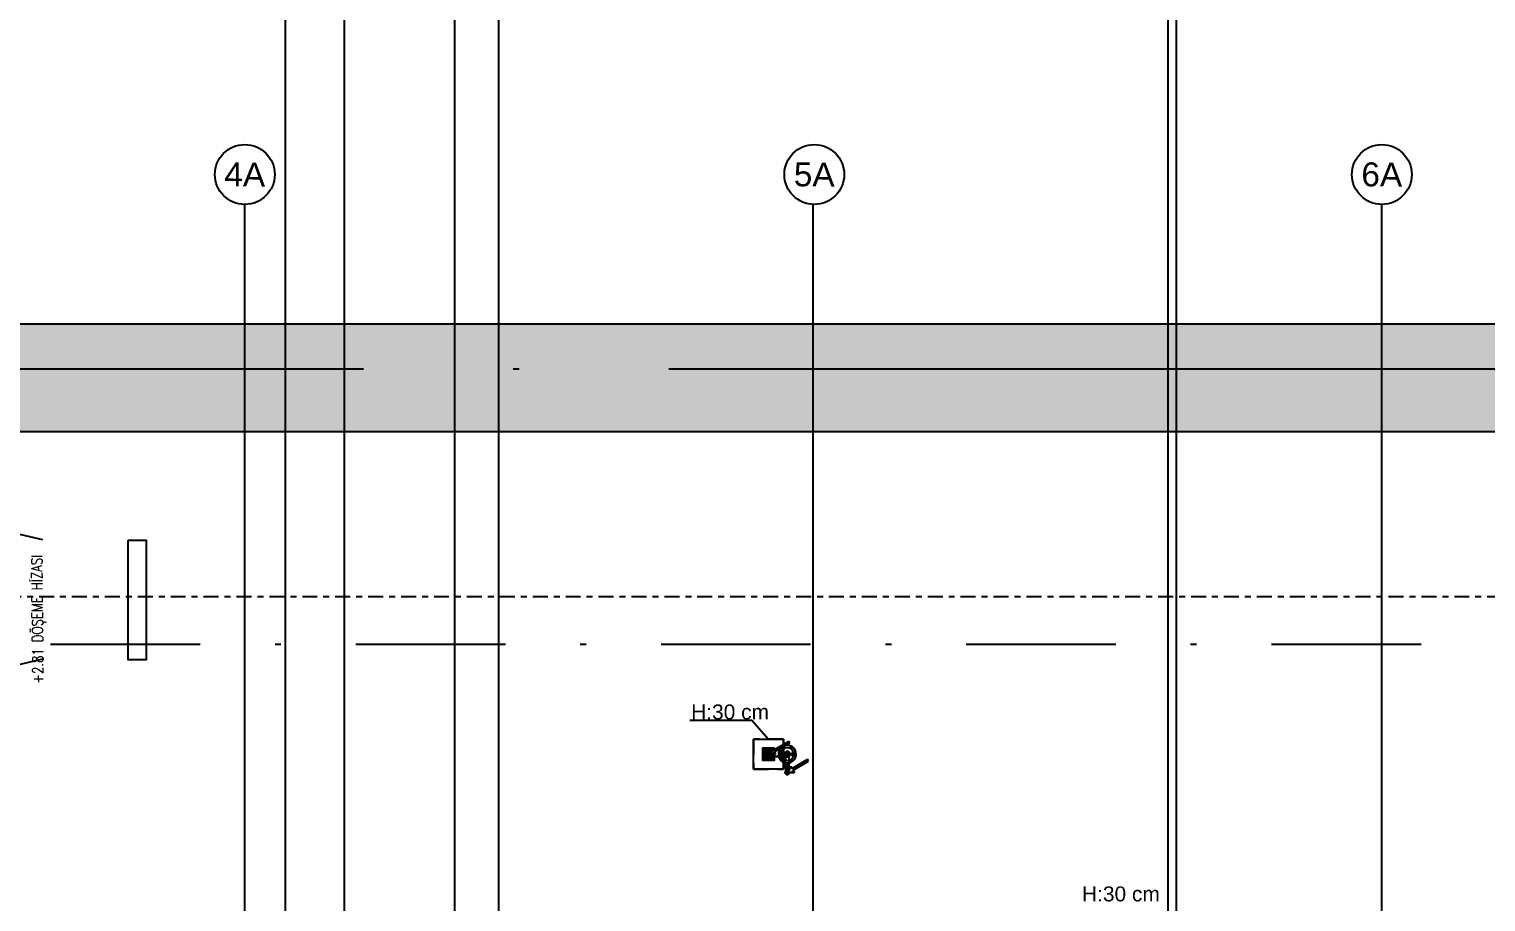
# Model space of a CAD drawing. Header units: millimetres. Extents: x 400408 to 401334, y 4543945 to 4544229.
# Drawn here: x 400614.89 to 400639.24, y 4544123.63 to 4544138.21 of the extents above; entities that cross this region are included whole.
import ezdxf
from ezdxf.enums import TextEntityAlignment as Align

# ---------------------------------------------------------------- set-up
doc = ezdxf.new("R2010")
doc.units = ezdxf.units.MM
for name, pattern in [('AKS', [3, 2.5, -0.25, 0, -0.25]), ('CENTER', [2, 1.25, -0.25, 0.25, -0.25]), ('CIZGI', [0.4, 0.25, -0.15]), ('CONTINU', [0]), ('DASHDOT2', [0.5, 0.25, -0.125, 0, -0.125])]:
    doc.linetypes.add(name, pattern=pattern)
for name, color, linetype in [('aks prota', 2, 'AKS'), ('altlık_PROTA', 8, 'Continuous'), ('caks prota', 4, 'Continuous'), ('kolon tarama prota', 252, 'Continuous'), ('merdiven prota', 2, 'Continuous'), ('perde prota', 1, 'Continuous'), ('PRT-AL-TUNEL_EKSENI', 14, 'DASHDOT2'), ('PRT-MI-a_fit_drainage', 10, 'Continuous'), ('skesit prota', 7, 'Continuous'), ('st_s_not çizgisi', 4, 'CIZGI'), ('st_s_ölçü', 4, 'Continuous'), ('taks prota', 7, 'Continuous'), ('temel prota', 6, 'Continuous')]:
    doc.layers.add(name, color=color, linetype=linetype)
doc.styles.add('Arial', font='Arial.ttf')
doc.styles.add('TAKS', font='Arial Unicode.ttf')
doc.styles.add('tkolon', font='romanstw.shx')

# ---------------------------------------------------------------- blocks, each defined once
blk = doc.blocks.new('MEKANİK+2.81')
at = {"layer": 'altlık_PROTA'}
for points in [[(31303, -27340), (31401, -27340), (31379, -27302), (31638, -27153), (31623, -27127), (31364, -27276), (31342, -27238), (31283, -27340)], [(31619, -27645), (31717, -27645), (31695, -27606), (31953, -27457), (31938, -27431), (31680, -27580), (31658, -27542), (31599, -27645)]]:
    blk.add_hatch(color=256, dxfattribs=at).paths.add_polyline_path(points, flags=0)
for p, q in [((29969, -26773), (31004, -26773)), ((31004, -26773), (31283, -27090)), ((31033, -27590), (31033, -27090)), ((31033, -27090), (31533, -27090)), ((31340, -27240), (31183, -27240)), ((31183, -27240), (31183, -27440)), ((31278, -27247), (31278, -27261)), ((31342, -27238), (31283, -27340)), ((31342, -27238), (31283, -27340)), ((31288, -27261), (31288, -27247)), ((31364, -27276), (31342, -27238)), ((31364, -27276), (31342, -27238)), ((31383, -27240), (31343, -27240)), ((31623, -27127), (31364, -27276)), ((31364, -27276), (31623, -27127)), ((31379, -27302), (31638, -27153)), ((31379, -27302), (31638, -27153)), ((31383, -27265), (31383, -27240)), ((31533, -27090), (31533, -27590)), ((31638, -27153), (31623, -27127)), ((31638, -27153), (31623, -27127)), ((31183, -27440), (31383, -27440)), ((31203, -27335), (31190, -27335)), ((31190, -27345), (31203, -27345)), ((31213, -27340), (31283, -27340)), ((31233, -27335), (31220, -27335)), ((31220, -27345), (31233, -27345)), ((31263, -27335), (31250, -27335)), ((31250, -27345), (31263, -27345)), ((31278, -27277), (31278, -27291)), ((31278, -27307), (31278, -27321)), ((31278, -27360), (31278, -27373)), ((31278, -27390), (31278, -27404)), ((31278, -27420), (31278, -27434)), ((31283, -27410), (31283, -27270)), ((31283, -27340), (31401, -27340)), ((31401, -27340), (31283, -27340)), ((31288, -27291), (31288, -27277)), ((31288, -27321), (31288, -27307)), ((31288, -27373), (31288, -27360)), ((31288, -27404), (31288, -27390)), ((31288, -27434), (31288, -27420)), ((31302, -27345), (31316, -27345)), ((31332, -27345), (31346, -27345)), ((31362, -27375), (31362, -27383)), ((31363, -27375), (31362, -27375)), ((31362, -27375), (31368, -27375)), ((31362, -27375), (31362, -27375)), ((31362, -27375), (31362, -27375)), ((31368, -27383), (31362, -27383)), ((31362, -27383), (31363, -27383)), ((31362, -27383), (31362, -27383)), ((31362, -27383), (31362, -27383)), ((31363, -27345), (31376, -27345)), ((31368, -27375), (31433, -27375)), ((31433, -27383), (31368, -27383)), ((31401, -27340), (31379, -27302)), ((31379, -27302), (31401, -27340)), ((31383, -27309), (31383, -27300)), ((31383, -27375), (31383, -27340)), ((31383, -27383), (31383, -27375)), ((31383, -27440), (31383, -27383)), ((31433, -27375), (31440, -27375)), ((31433, -27383), (31433, -27375)), ((31440, -27383), (31433, -27383)), ((31440, -27375), (31453, -27375)), ((31455, -27383), (31440, -27383)), ((31446, -27375), (31444, -27375)), ((31444, -27383), (31446, -27383)), ((31452, -27367), (31446, -27367)), ((31446, -27370), (31446, -27367)), ((31446, -27367), (31446, -27367)), ((31446, -27375), (31446, -27370)), ((31446, -27370), (31453, -27370)), ((31446, -27388), (31446, -27383)), ((31455, -27383), (31446, -27383)), ((31446, -27392), (31446, -27388)), ((31446, -27388), (31457, -27388)), ((31446, -27392), (31457, -27392)), ((31446, -27392), (31446, -27392)), ((31457, -27388), (31457, -27392)), ((31457, -27392), (31457, -27392)), ((31508, -27321), (31506, -27321)), ((31506, -27360), (31508, -27360)), ((31512, -27321), (31509, -27321)), ((31509, -27360), (31512, -27360)), ((31513, -27323), (31512, -27323)), ((31512, -27355), (31513, -27355)), ((31526, -27332), (31529, -27332)), ((31527, -27346), (31526, -27346)), ((31529, -27346), (31526, -27346)), ((31527, -27346), (31587, -27346)), ((31531, -27337), (31528, -27337)), ((31528, -27341), (31531, -27341)), ((31529, -27332), (31531, -27332)), ((31531, -27346), (31529, -27346)), ((31531, -27346), (31531, -27332)), ((31587, -27334), (31531, -27334)), ((31531, -27341), (31531, -27337)), ((31566, -27385), (31566, -27485)), ((31566, -27485), (31566, -27567)), ((31599, -27488), (31599, -27567)), ((31670, -27334), (31612, -27334)), ((31612, -27346), (31673, -27346)), ((31632, -27484), (31632, -27385)), ((31632, -27567), (31632, -27484)), ((31670, -27332), (31670, -27346)), ((31670, -27332), (31672, -27332)), ((31673, -27337), (31670, -27337)), ((31670, -27337), (31670, -27341)), ((31670, -27341), (31673, -27341)), ((31672, -27346), (31670, -27346)), ((31672, -27332), (31675, -27332)), ((31674, -27346), (31672, -27346)), ((31674, -27346), (31673, -27346)), ((31938, -27431), (31680, -27580)), ((31680, -27580), (31938, -27431)), ((31688, -27323), (31687, -27323)), ((31687, -27355), (31688, -27355)), ((31692, -27321), (31689, -27321)), ((31689, -27360), (31692, -27360)), ((31695, -27321), (31693, -27321)), ((31693, -27360), (31695, -27360)), ((31695, -27606), (31953, -27457)), ((31695, -27606), (31953, -27457)), ((31953, -27457), (31938, -27431)), ((31953, -27457), (31938, -27431)), ((31533, -27590), (31033, -27590)), ((31548, -27644), (31599, -27644)), ((31564, -27567), (31564, -27586)), ((31598, -27694), (31598, -27594)), ((31658, -27542), (31599, -27645)), ((31658, -27542), (31599, -27645)), ((31599, -27567), (31599, -27586)), ((31599, -27645), (31717, -27645)), ((31717, -27645), (31599, -27645)), ((31633, -27585), (31633, -27567)), ((31680, -27580), (31658, -27542)), ((31680, -27580), (31658, -27542)), ((31717, -27645), (31695, -27606)), ((31695, -27606), (31717, -27645))]:
    blk.add_line(p, q, dxfattribs=at)
at = {"layer": 'altlık_PROTA', "flags": 128}
for points in [[(31487, -27340), (31487, -27340), (31487, -27339), (31487, -27339), (31487, -27339), (31487, -27339), (31487, -27338), (31487, -27338), (31487, -27338), (31487, -27338), (31487, -27337), (31487, -27337), (31488, -27337), (31488, -27337), (31488, -27336), (31488, -27336), (31488, -27336)], [(31493, -27346), (31493, -27346), (31492, -27346), (31492, -27346), (31492, -27346), (31492, -27346), (31491, -27346), (31491, -27346), (31491, -27346), (31491, -27346), (31490, -27346), (31490, -27345), (31490, -27345), (31490, -27345), (31490, -27345), (31489, -27345), (31489, -27345), (31489, -27345), (31489, -27344), (31489, -27344), (31488, -27344), (31488, -27344), (31488, -27344), (31488, -27343), (31488, -27343), (31488, -27343), (31488, -27343), (31487, -27343), (31487, -27342), (31487, -27342), (31487, -27342), (31487, -27342), (31487, -27341), (31487, -27341), (31487, -27341), (31487, -27341), (31487, -27340), (31487, -27340), (31487, -27340), (31487, -27340)], [(31508, -27321), (31507, -27321), (31507, -27321), (31506, -27321), (31505, -27321), (31505, -27321), (31504, -27321), (31503, -27321), (31502, -27321), (31502, -27321), (31501, -27321), (31500, -27321), (31500, -27322), (31499, -27322), (31498, -27322), (31498, -27323), (31497, -27323), (31496, -27323), (31496, -27324), (31495, -27324), (31495, -27325), (31494, -27325), (31493, -27326), (31493, -27326), (31492, -27327), (31492, -27327), (31492, -27328), (31491, -27329), (31491, -27329), (31490, -27330), (31490, -27331), (31490, -27331), (31489, -27332), (31489, -27333), (31489, -27334), (31489, -27334), (31488, -27335), (31488, -27336), (31488, -27337), (31488, -27337), (31488, -27338), (31488, -27339), (31488, -27340), (31488, -27340)], [(31488, -27340), (31488, -27341), (31488, -27342), (31488, -27343), (31488, -27344), (31488, -27344), (31488, -27345), (31488, -27346), (31489, -27347), (31489, -27347), (31489, -27348), (31489, -27349), (31490, -27349), (31490, -27350), (31490, -27351), (31491, -27352), (31491, -27352), (31492, -27353), (31492, -27353), (31492, -27354), (31493, -27355), (31493, -27355), (31494, -27356), (31495, -27356), (31495, -27357), (31496, -27357), (31496, -27357), (31497, -27358), (31498, -27358), (31498, -27359), (31499, -27359), (31500, -27359), (31500, -27359), (31501, -27360), (31502, -27360), (31502, -27360), (31503, -27360), (31504, -27360), (31505, -27360), (31505, -27360), (31506, -27360), (31507, -27360), (31507, -27360), (31508, -27360)], [(31490, -27345), (31490, -27345), (31489, -27345), (31489, -27345), (31489, -27345), (31489, -27344), (31489, -27344), (31488, -27344), (31488, -27344)], [(31489, -27335), (31489, -27335), (31490, -27335), (31490, -27334), (31490, -27334), (31490, -27334), (31490, -27334), (31491, -27334), (31491, -27334), (31491, -27334), (31491, -27334), (31492, -27334), (31492, -27334), (31492, -27334), (31492, -27334), (31493, -27334), (31493, -27334), (31493, -27334)], [(31489, -27335), (31489, -27335), (31490, -27335), (31490, -27334)], [(31509, -27321), (31508, -27321), (31507, -27321), (31507, -27321), (31506, -27321), (31505, -27321), (31505, -27321), (31504, -27321), (31503, -27322), (31502, -27322), (31502, -27322), (31501, -27322), (31501, -27323), (31500, -27323), (31499, -27324), (31499, -27324), (31498, -27325), (31498, -27325), (31497, -27326), (31496, -27326), (31496, -27327), (31496, -27327), (31495, -27328), (31495, -27328), (31494, -27329), (31494, -27330), (31493, -27330), (31493, -27331), (31493, -27332), (31492, -27333), (31492, -27333), (31492, -27334), (31492, -27335), (31492, -27335), (31491, -27336), (31491, -27337), (31491, -27338), (31491, -27339), (31491, -27339), (31491, -27340), (31491, -27340)], [(31491, -27340), (31491, -27341), (31491, -27342), (31491, -27343), (31491, -27344), (31491, -27344), (31491, -27345), (31492, -27346), (31492, -27347), (31492, -27347), (31492, -27348), (31493, -27349), (31493, -27350), (31493, -27350), (31494, -27351), (31494, -27352), (31494, -27352), (31495, -27353), (31495, -27353), (31496, -27354), (31496, -27355), (31497, -27355), (31497, -27356), (31498, -27356), (31499, -27357), (31499, -27357), (31500, -27357), (31500, -27358), (31501, -27358), (31502, -27359), (31502, -27359), (31503, -27359), (31504, -27359), (31504, -27360), (31505, -27360), (31506, -27360), (31506, -27360), (31507, -27360), (31508, -27360), (31509, -27360), (31509, -27360)], [(31496, -27334), (31495, -27334), (31495, -27334), (31494, -27334), (31494, -27334), (31494, -27334), (31494, -27334), (31493, -27334), (31493, -27334), (31493, -27334)], [(31493, -27334), (31493, -27334), (31493, -27334), (31494, -27334), (31494, -27334), (31494, -27334)], [(31494, -27334), (31493, -27334), (31493, -27334), (31493, -27334)], [(31493, -27334), (31493, -27334), (31493, -27334), (31494, -27334)], [(31494, -27346), (31494, -27346), (31494, -27346), (31493, -27346), (31493, -27346), (31493, -27346)], [(31493, -27346), (31493, -27346), (31493, -27346), (31494, -27346), (31494, -27346), (31494, -27346), (31494, -27346), (31495, -27346), (31495, -27346)], [(31494, -27346), (31493, -27346), (31493, -27346), (31493, -27346)], [(31493, -27346), (31493, -27346), (31493, -27346), (31494, -27346)], [(31510, -27321), (31510, -27321), (31509, -27321), (31508, -27321), (31508, -27321)], [(31508, -27360), (31509, -27360), (31509, -27360), (31510, -27360)], [(31693, -27321), (31692, -27321), (31691, -27321), (31691, -27321)], [(31691, -27360), (31691, -27360), (31692, -27360), (31693, -27360), (31693, -27360)], [(31710, -27340), (31710, -27340), (31710, -27339), (31710, -27338), (31710, -27337), (31710, -27336), (31709, -27336), (31709, -27335), (31709, -27334), (31709, -27333), (31709, -27333), (31708, -27332), (31708, -27331), (31708, -27331), (31707, -27330), (31707, -27329), (31706, -27329), (31706, -27328), (31706, -27327), (31705, -27327), (31705, -27326), (31704, -27326), (31704, -27325), (31703, -27325), (31702, -27324), (31702, -27324), (31701, -27323), (31701, -27323), (31700, -27323), (31699, -27322), (31699, -27322), (31698, -27322), (31697, -27321), (31697, -27321), (31696, -27321), (31695, -27321), (31694, -27321), (31694, -27321), (31693, -27321), (31692, -27321), (31692, -27321)], [(31692, -27360), (31693, -27360), (31694, -27360), (31694, -27360), (31695, -27360), (31696, -27360), (31696, -27360), (31697, -27359), (31698, -27359), (31698, -27359), (31699, -27359), (31700, -27358), (31700, -27358), (31701, -27358), (31702, -27357), (31702, -27357), (31703, -27356), (31703, -27356), (31704, -27355), (31704, -27355), (31705, -27354), (31705, -27354), (31706, -27353), (31706, -27352), (31707, -27352), (31707, -27351), (31708, -27350), (31708, -27350), (31708, -27349), (31708, -27348), (31709, -27348), (31709, -27347), (31709, -27346), (31709, -27345), (31710, -27345), (31710, -27344), (31710, -27343), (31710, -27342), (31710, -27341), (31710, -27341), (31710, -27340)], [(31713, -27340), (31713, -27340), (31713, -27339), (31713, -27338), (31713, -27337), (31713, -27336), (31713, -27336), (31713, -27335), (31712, -27334), (31712, -27333), (31712, -27333), (31712, -27332), (31711, -27331), (31711, -27331), (31711, -27330), (31710, -27329), (31710, -27329), (31709, -27328), (31709, -27327), (31708, -27327), (31708, -27326), (31707, -27326), (31707, -27325), (31706, -27325), (31706, -27324), (31705, -27324), (31705, -27323), (31704, -27323), (31703, -27323), (31703, -27322), (31702, -27322), (31701, -27322), (31701, -27321), (31700, -27321), (31699, -27321), (31699, -27321), (31698, -27321), (31697, -27321), (31696, -27321), (31696, -27321), (31695, -27321), (31694, -27321), (31693, -27321), (31693, -27321)], [(31693, -27360), (31694, -27360), (31694, -27360), (31695, -27360), (31696, -27360), (31696, -27360), (31697, -27360), (31698, -27360), (31699, -27360), (31699, -27360), (31700, -27360), (31701, -27359), (31701, -27359), (31702, -27359), (31703, -27359), (31703, -27358), (31704, -27358), (31705, -27357), (31705, -27357), (31706, -27357), (31706, -27356), (31707, -27356), (31707, -27355), (31708, -27355), (31708, -27354), (31709, -27353), (31709, -27353), (31710, -27352), (31710, -27351), (31711, -27351), (31711, -27350), (31711, -27349), (31712, -27349), (31712, -27348), (31712, -27347), (31712, -27347), (31713, -27346), (31713, -27345), (31713, -27344), (31713, -27343), (31713, -27343), (31713, -27342), (31713, -27341), (31713, -27340)], [(31708, -27334), (31708, -27334), (31708, -27334), (31707, -27334), (31707, -27334), (31707, -27334), (31706, -27334), (31706, -27334), (31706, -27334)], [(31706, -27346), (31706, -27346), (31707, -27346), (31707, -27346), (31707, -27346), (31707, -27346), (31708, -27346), (31708, -27346), (31708, -27346)], [(31707, -27334), (31707, -27334), (31707, -27334), (31708, -27334), (31708, -27334), (31708, -27334)], [(31707, -27334), (31708, -27334), (31708, -27334), (31708, -27334)], [(31708, -27334), (31708, -27334), (31708, -27334), (31707, -27334)], [(31708, -27346), (31708, -27346), (31708, -27346), (31707, -27346), (31707, -27346), (31707, -27346)], [(31707, -27346), (31708, -27346), (31708, -27346), (31708, -27346)], [(31708, -27346), (31708, -27346), (31708, -27346), (31707, -27346)], [(31708, -27334), (31708, -27334), (31709, -27334), (31709, -27334), (31709, -27334), (31709, -27334), (31710, -27334), (31710, -27334), (31710, -27334), (31710, -27334), (31710, -27334), (31711, -27334), (31711, -27334), (31711, -27334), (31711, -27335), (31712, -27335), (31712, -27335), (31712, -27335)], [(31714, -27340), (31714, -27340), (31714, -27340), (31714, -27341), (31714, -27341), (31714, -27341), (31714, -27341), (31714, -27342), (31714, -27342), (31714, -27342), (31714, -27342), (31713, -27343), (31713, -27343), (31713, -27343), (31713, -27343), (31713, -27343), (31713, -27344), (31713, -27344), (31713, -27344), (31712, -27344), (31712, -27344), (31712, -27345), (31712, -27345), (31712, -27345), (31711, -27345), (31711, -27345), (31711, -27345), (31711, -27345), (31711, -27346), (31710, -27346), (31710, -27346), (31710, -27346), (31710, -27346), (31709, -27346), (31709, -27346), (31709, -27346), (31709, -27346), (31708, -27346), (31708, -27346), (31708, -27346)], [(31711, -27334), (31711, -27335), (31712, -27335), (31712, -27335), (31712, -27335)], [(31713, -27344), (31713, -27344), (31712, -27344), (31712, -27344), (31712, -27345), (31712, -27345), (31712, -27345), (31711, -27345), (31711, -27345)], [(31713, -27336), (31713, -27336), (31713, -27337), (31713, -27337), (31713, -27337), (31714, -27337), (31714, -27338), (31714, -27338), (31714, -27338), (31714, -27338), (31714, -27339), (31714, -27339), (31714, -27339), (31714, -27339), (31714, -27340), (31714, -27340), (31714, -27340)], [(31568, -27586), (31568, -27588), (31568, -27591), (31568, -27593), (31568, -27595), (31568, -27598), (31568, -27600), (31568, -27602), (31568, -27604), (31568, -27607), (31568, -27609), (31568, -27611), (31568, -27613), (31568, -27615), (31568, -27617), (31568, -27619), (31568, -27621), (31568, -27623), (31568, -27625), (31568, -27627), (31568, -27628), (31568, -27630), (31568, -27631)], [(31568, -27631), (31568, -27631), (31568, -27633), (31568, -27634), (31568, -27635), (31568, -27637), (31568, -27638), (31568, -27639), (31568, -27640), (31568, -27641), (31568, -27642), (31568, -27642), (31568, -27643), (31568, -27643), (31568, -27644), (31568, -27644), (31568, -27644), (31568, -27645), (31568, -27645)], [(31599, -27675), (31597, -27675), (31596, -27675), (31595, -27675), (31594, -27674), (31593, -27674), (31591, -27674), (31590, -27674), (31589, -27673), (31588, -27673), (31587, -27672), (31586, -27672), (31585, -27671), (31584, -27671), (31583, -27670), (31582, -27669), (31581, -27669), (31580, -27668), (31579, -27667), (31578, -27666), (31577, -27666), (31576, -27665), (31575, -27664), (31575, -27663), (31574, -27662), (31573, -27661), (31573, -27660), (31572, -27659), (31571, -27658), (31571, -27657), (31570, -27655), (31570, -27654), (31570, -27653), (31569, -27652), (31569, -27651), (31569, -27650), (31569, -27649), (31569, -27647), (31568, -27646), (31568, -27645), (31568, -27645)], [(31629, -27645), (31629, -27646), (31629, -27647), (31628, -27648), (31628, -27649), (31628, -27651), (31628, -27652), (31628, -27653), (31627, -27654), (31627, -27655), (31626, -27656), (31626, -27657), (31625, -27658), (31625, -27660), (31624, -27661), (31623, -27662), (31623, -27663), (31622, -27664), (31621, -27664), (31620, -27665), (31620, -27666), (31619, -27667), (31618, -27668), (31617, -27669), (31616, -27669), (31615, -27670), (31614, -27671), (31613, -27671), (31612, -27672), (31611, -27672), (31609, -27673), (31608, -27673), (31607, -27673), (31606, -27674), (31605, -27674), (31604, -27674), (31602, -27674), (31601, -27675), (31600, -27675), (31599, -27675), (31599, -27675)], [(31629, -27592), (31629, -27591), (31629, -27588), (31629, -27586), (31629, -27586)]]:
    blk.add_lwpolyline(points, dxfattribs=at)
at = {"layer": 'altlık_PROTA'}
for centre, radius, start, end in [((31283, -27340), 93.3, 93.0709, 176.9291), ((31283, -27340), 80, 93.5833, 176.4167), ((31283, -27340), 93.3, 60.0081, 86.9291), ((31283, -27340), 80, 60.0088, 86.4167), ((31598, -27340), 149, 135.9246, 180), ((31598, -27340), 143, 0, 180), ((31598, -27340), 108, 7.4739, 174.8303), ((31598, -27340), 149, 0, 104.2848), ((31283, -27340), 93.3, 183.0709, 266.9291), ((31283, -27340), 80, 183.5833, 266.4167), ((31283, -27340), 63.3, 94.5281, 175.4719), ((31283, -27340), 63.3, 184.5281, 265.4719), ((31283, -27340), 50, 95.7392, 174.2608), ((31283, -27340), 50, 185.7392, 264.2608), ((31283, -27340), 45, 59.8226, 180), ((31283, -27340), 45, 180, 0), ((31283, -27340), 33.3, 98.6269, 171.3731), ((31283, -27340), 33.3, 188.6269, 261.3731), ((31283, -27363), 22.5, 90, 270), ((31283, -27340), 20, 104.4775, 165.5225), ((31283, -27340), 20, 194.4775, 255.5225), ((31283, -27318), 22.5, 27.1261, 90), ((31283, -27340), 63.3, 60.0097, 85.4719), ((31283, -27340), 50, 60.0101, 84.2608), ((31283, -27340), 33.3, 59.9976, 81.3731), ((31283, -27340), 20, 63.3135, 75.5225), ((31283, -27340), 63.3, 274.5281, 355.4719), ((31283, -27340), 50, 275.7392, 354.2608), ((31283, -27340), 80, 273.5833, 356.4167), ((31283, -27340), 33.3, 278.6269, 351.3731), ((31283, -27340), 20, 284.4775, 345.5225), ((31283, -27340), 93.3, 273.0709, 332.5787), ((31283, -27340), 93.3, 332.6093, 337.7515), ((31283, -27340), 93.3, 337.782, 356.9291), ((31598, -27340), 149, 180, 0), ((31598, -27340), 143, 180, 0), ((31598, -27340), 108, 186.6594, 352.3315), ((31600, -27340), 46.5, 187.5036, 352.4935), ((31600, -27340), 46.5, 8.4684, 171.5342), ((31600, -27340), 14.1, 0, 180), ((31600, -27340), 14.1, 180, 0), ((31600, -27340), 12.7, 0, 180), ((31600, -27340), 12.7, 180, 0), ((31599, -27645), 34.3, 151.9253, 179.9966), ((31599, -27645), 34.3, 180, 270), ((31598, -27644), 33, 59.3463, 180), ((31598, -27644), 33, 180, 359.5618), ((31599, -27645), 30.2, 170, 270), ((31598, -27661), 16.5, 90, 270), ((31598, -27628), 16.5, 30, 90), ((31598, -27628), 16.5, 270, 271.7616), ((31599, -27645), 34.3, 270, 359.9966), ((31599, -27645), 30.2, 270, 359.9922)]:
    blk.add_arc(centre, radius, start, end, dxfattribs=at)
for centre, major_axis, ratio, start_param, end_param in [((31506, -27340), (0, -19.8), 0.891007, 2.906383, 4.712389), ((31506, -27340), (0, -19.8), 0.891007, 4.712389, 6.518395), ((31512, -27340), (0, -19.8), 0.891007, 2.029449, 4.712389), ((31512, -27340), (0, -19.8), 0.891007, 4.712389, 6.283185), ((31508, -27340), (0, -19.1), 0.891007, 3.141593, 3.847986), ((31512, -27339), (0, -16), 0.891007, 2.826868, 5.387297), ((31508, -27340), (0, -19.1), 0.891007, 5.576792, 6.283185), ((31513, -27340), (0, -16.7), 0.891007, 4.528819, 4.712389), ((31513, -27340), (0, -16.7), 0.891007, 4.712389, 7.28768), ((31513, -27339), (0, -16), 0.891007, 1.725404, 7.741371), ((31512, -27339), (0, -16), 0.891007, 5.417543, 6.61865), ((31512, -27340), (0, -19.8), 0.891007, 0.040296, 1.263051), ((31527, -27340), (0, -6.35), 0.011658, 6.021386, 6.283185), ((31527, -27340), (0, -6.35), 0.011658, 6.021386, 6.283185), ((31599, -27385), (-33, 0), 0.01, 0, 1.38617), ((31599, -27385), (-33, 0), 0.01, 4.970337, 6.021386), ((31599, -27385), (-33, 0), 0.01, 4.712389, 4.958644), ((31599, -27385), (-33, 0), 0.01, 1.397979, 1.570796), ((31599, -27385), (-33, 0), 0.01, 4.402219, 4.712389), ((31599, -27385), (-33, 0), 0.01, 1.570796, 1.805308), ((31599, -27385), (-33, 0), 0.01, 1.817117, 3.141593), ((31599, -27385), (-33, 0), 0.01, 3.403392, 4.389801), ((31689, -27340), (0, -19.8), 0.891007, 5.020134, 6.242889), ((31689, -27340), (0, -19.8), 0.891007, 1.570796, 4.253737), ((31687, -27339), (0, -16), 0.891007, 4.825, 10.840967), ((31673, -27340), (0, -6.35), 0.011658, 0, 0.261799), ((31673, -27340), (0, -6.35), 0.011658, 0, 0.261799), ((31688, -27340), (0, -16.7), 0.891007, 5.3118, 7.853982), ((31688, -27339), (0, -16), 0.891007, 0.895888, 3.453961), ((31688, -27339), (0, -16), 0.891007, 5.950983, 7.16448), ((31689, -27340), (0, -19.8), 0.891007, 0, 1.570796), ((31695, -27340), (0, -19.8), 0.891007, 6.047976, 7.853982), ((31695, -27340), (0, -19.8), 0.891007, 1.570796, 3.288184), ((31693, -27340), (0, -19.1), 0.891007, 2.435199, 3.141593), ((31693, -27340), (0, -19.1), 0.891007, 0, 0.706393), ((31688, -27340), (0, -16.7), 0.891007, 2.268077, 2.356194), ((31688, -27340), (0, -16.7), 0.891007, 1.570796, 1.825053), ((31599, -27567), (34.3, 0), 0.01, 2.879793, 4.712389), ((31599, -27586), (-34.3, 0), 0.01, 0, 1.570796), ((31599, -27567), (-34.3, 0), 0.01, 4.712389, 6.021386), ((31599, -27567), (-33, 0), 0.01, 0, 0.460812), ((31599, -27567), (34.3, 0), 0.01, 0.261799, 1.570796), ((31599, -27567), (-34.3, 0), 0.01, 1.570796, 3.403392), ((31599, -27585), (0, 59.3), 0.000001, 1.580796, 2.033207), ((31599, -27586), (34.3, 0), 0.01, 4.712389, 6.021386), ((31599, -27567), (-33, 0), 0.01, 2.680781, 3.141593)]:
    blk.add_ellipse(centre, major_axis=major_axis, ratio=ratio, start_param=start_param, end_param=end_param, dxfattribs=at)
for points in [[(31492, -27338), (31492, -27337), (31492, -27336), (31492, -27336)], [(31586, -27340), (31586, -27340), (31586, -27340), (31586, -27340), (31586, -27340)], [(31587, -27334), (31587, -27334), (31587, -27334), (31587, -27334), (31587, -27334), (31587, -27334), (31587, -27334)], [(31587, -27346), (31587, -27346), (31587, -27346), (31587, -27346), (31587, -27346), (31587, -27346), (31587, -27346)], [(31614, -27340), (31614, -27340), (31614, -27340), (31614, -27340), (31614, -27340)], [(31708, -27336), (31709, -27336), (31709, -27337), (31709, -27338)]]:
    blk.add_open_spline(points, degree=3, dxfattribs=at)
for points, knots in [([(31586, -27340), (31586, -27339), (31586, -27339), (31586, -27338), (31586, -27338), (31586, -27337), (31586, -27337), (31586, -27336), (31586, -27336), (31586, -27336), (31586, -27336), (31586, -27335), (31587, -27335), (31587, -27335), (31587, -27334), (31587, -27334), (31587, -27334), (31587, -27334), (31587, -27334), (31587, -27334), (31587, -27334), (31587, -27334), (31587, -27334), (31587, -27334), (31587, -27334), (31587, -27334)], [0, 0, 0, 0, 0.0555556, 0.0833333, 0.1111111, 0.1388889, 0.1666667, 0.1944444, 0.2083333, 0.2222222, 0.2361111, 0.25, 0.2777778, 0.3055556, 0.3194444, 0.3333333, 0.3472222, 0.3611111, 0.3888889, 0.4166667, 0.4444444, 0.4722222, 0.5, 0.5277778, 0.5555556, 0.5555556, 0.5555556, 0.5555556]), ([(31587, -27346), (31587, -27346), (31587, -27346), (31587, -27346), (31587, -27346), (31587, -27346), (31587, -27346), (31587, -27346), (31587, -27346), (31587, -27346), (31587, -27345), (31586, -27345), (31586, -27345), (31586, -27345), (31586, -27345), (31586, -27344), (31586, -27344), (31586, -27344), (31586, -27344), (31586, -27343), (31586, -27343), (31586, -27342), (31586, -27342), (31586, -27341), (31586, -27341), (31586, -27340)], [0.4444444, 0.4444444, 0.4444444, 0.4444444, 0.4722222, 0.5, 0.5277778, 0.5555556, 0.5833333, 0.6111111, 0.6388889, 0.6527778, 0.6666667, 0.6805556, 0.6944444, 0.7222222, 0.75, 0.7638889, 0.7777778, 0.7916667, 0.8055556, 0.8333333, 0.8611111, 0.8888889, 0.9166667, 0.9444444, 1, 1, 1, 1]), ([(31614, -27340), (31614, -27339), (31613, -27338), (31613, -27336), (31613, -27335), (31612, -27334), (31612, -27334), (31612, -27334), (31612, -27334), (31612, -27334), (31612, -27334), (31612, -27334), (31612, -27334), (31612, -27334)], [0, 0, 0, 0, 0.1111111, 0.2222222, 0.2777778, 0.3333333, 0.3611111, 0.3888889, 0.4444444, 0.4791667, 0.5138889, 0.5486111, 0.5555556, 0.5555556, 0.5555556, 0.5555556]), ([(31612, -27334), (31612, -27334), (31612, -27334), (31612, -27334), (31612, -27334), (31612, -27334), (31612, -27334)], [0.4444444, 0.4444444, 0.4444444, 0.4444444, 0.4791667, 0.5138889, 0.5486111, 0.5555556, 0.5555556, 0.5555556, 0.5555556]), ([(31612, -27346), (31612, -27346), (31612, -27346), (31612, -27346), (31612, -27346), (31612, -27346), (31613, -27346), (31613, -27345), (31613, -27345), (31613, -27344), (31614, -27342), (31614, -27341), (31614, -27340)], [0.4444444, 0.4444444, 0.4444444, 0.4444444, 0.4791667, 0.5138889, 0.5486111, 0.5833333, 0.6527778, 0.6875, 0.7222222, 0.7916667, 0.8611111, 1, 1, 1, 1]), ([(31612, -27346), (31612, -27346), (31612, -27346), (31612, -27346), (31612, -27346), (31612, -27346), (31612, -27346)], [0.4444444, 0.4444444, 0.4444444, 0.4444444, 0.4791667, 0.5138889, 0.5486111, 0.5555556, 0.5555556, 0.5555556, 0.5555556])]:
    blk.add_open_spline(points, degree=3, knots=knots, dxfattribs=at)
at = {"layer": 'altlık_PROTA', "style": 'Arial'}
for p in [(29992, -26759), (36523, -29799)]:
    blk.add_text('H:30 cm', height=250, dxfattribs=at).set_placement(p)
blk = doc.blocks.new('YER SUZGECI_20x20')
at = {"color": 2}
blk.add_lwpolyline([(-20, 0), (0, 0), (0, 20), (-20, 20)], close=True, dxfattribs=at)
for points in [[(0, 20), (-20, 0)], [(-20, 20), (0, 0)]]:
    blk.add_lwpolyline(points, dxfattribs=at)
blk.add_circle((-10, 10), 7, dxfattribs=at)

msp = doc.modelspace()

# ---------------------------------------------------------------- hatches: boundary and pattern name
at = {"layer": 'kolon tarama prota'}
h = msp.add_hatch(color=256, dxfattribs=at)
h.dxf.hatch_style = 1
h.paths.add_polyline_path([(400648.716, 4544092.378), (400632.975, 4544092.375), (400622.296, 4544084.616), (400616.656, 4544092.378), (400599.247, 4544092.378), (400599.247, 4544131.478), (400702.533, 4544131.478), (400680.149, 4544115.215), (400683.952, 4544115.215), (400684.502, 4544115.615), (400684.102, 4544115.615), (400708.413, 4544133.278), (400597.247, 4544133.278), (400597.247, 4544090.578), (400615.863, 4544090.578), (400621.92, 4544082.241), (400633.39, 4544090.575), (400649.641, 4544090.578), (400673.944, 4544108.235), (400674.344, 4544108.235), (400674.895, 4544108.635), (400671.092, 4544108.635), (400668.533, 4544106.776), (400666.888, 4544109.041), (400664.768, 4544107.501), (400664.944, 4544107.259), (400666.821, 4544108.622), (400668.291, 4544106.6)])

# ---------------------------------------------------------------- linework, layer by layer
at = {"layer": 'aks prota', "ltscale": 10}
for p, q in [((400618.497, 4544088.578), (400618.497, 4544135.278)), ((400627.997, 4544088.578), (400627.997, 4544135.278)), ((400637.497, 4544088.578), (400637.497, 4544135.278)), ((400710.783, 4544132.528), (400593.85, 4544132.528))]:
    msp.add_line(p, q, dxfattribs=at)
at = {"layer": 'caks prota', "ltscale": 0.05}
for centre in [(400618.497, 4544135.778), (400628.013, 4544135.778), (400637.497, 4544135.778)]:
    msp.add_circle(centre, 0.5, dxfattribs=at)
at = {"layer": 'merdiven prota', "color": 4}
for p, q in [((400607.347, 4544131.478), (400615.116, 4544129.678)), ((400615.116, 4544127.678), (400607.347, 4544125.878))]:
    msp.add_line(p, q, dxfattribs=at)
at = {"layer": 'perde prota'}
for points in [[(400680.149, 4544115.215), (400683.952, 4544115.215), (400684.502, 4544115.615), (400684.102, 4544115.615), (400708.413, 4544133.278), (400597.247, 4544133.278), (400597.247, 4544090.578), (400615.863, 4544090.578), (400621.92, 4544082.241), (400633.39, 4544090.575), (400649.641, 4544090.578), (400673.944, 4544108.235), (400674.344, 4544108.235), (400674.895, 4544108.635), (400671.092, 4544108.635)], [(400680.149, 4544115.215), (400702.533, 4544131.478), (400599.247, 4544131.478), (400599.247, 4544092.378), (400616.656, 4544092.378), (400622.296, 4544084.616), (400632.975, 4544092.375), (400648.716, 4544092.378), (400668.291, 4544106.6)]]:
    msp.add_lwpolyline(points, dxfattribs=at)
at = {"layer": 'PRT-AL-TUNEL_EKSENI', "ltscale": 10}
msp.add_line((400704.452, 4544127.928), (400593.85, 4544127.928), dxfattribs=at)
at = {"layer": 'PRT-MI-a_fit_drainage', "color": 2, "linetype": 'CIZGI'}
msp.add_lwpolyline([(400627.497, 4544126.343), (400626.997, 4544126.343), (400626.997, 4544125.843), (400627.497, 4544125.843)], close=True, dxfattribs=at)
at = {"layer": 'skesit prota', "linetype": 'CENTER', "ltscale": 0.2}
msp.add_lwpolyline([(400591.959, 4544128.728), (400710.657, 4544128.728)], dxfattribs=at)
at = {"layer": 'st_s_ölçü', "color": 4, "linetype": 'CONTINU', "ltscale": 0.1}
for p, q in [((400619.17, 4544194.948), (400619.17, 4544111.928)), ((400622.734, 4544193.947), (400622.734, 4544111.928)), ((400633.92, 4544187.488), (400633.92, 4544111.928))]:
    msp.add_line(p, q, dxfattribs=at)
at = {"layer": 'st_s_ölçü', "color": 1, "linetype": 'CONTINU', "ltscale": 0.1}
for p, q in [((400620.159, 4544194.948), (400620.159, 4544111.928)), ((400622.001, 4544194.948), (400622.001, 4544111.928)), ((400634.058, 4544187.988), (400634.058, 4544111.928))]:
    msp.add_line(p, q, dxfattribs=at)
at = {"layer": 'temel prota', "color": 5}
msp.add_lwpolyline([(400616.548, 4544129.671), (400616.848, 4544129.671), (400616.848, 4544127.671), (400616.548, 4544127.671)], close=True, dxfattribs=at)

# ---------------------------------------------------------------- block references
at = {"xscale": 0.001000000000000069, "yscale": 0.001000000000000069, "zscale": 0.001000000000000069}
msp.add_blockref('MEKANİK+2.81', (400595.964, 4544153.433), dxfattribs=at)
at = {"layer": 'PRT-MI-a_fit_drainage', "color": 2, "xscale": 0.01, "yscale": 0.01, "zscale": 0.01, "rotation": 180.0000000000015}
msp.add_blockref('YER SUZGECI_20x20', (400627.147, 4544126.193), dxfattribs=at)

# ---------------------------------------------------------------- texts
at = {"layer": 'st_s_not çizgisi', "ltscale": 0.05, "style": 'tkolon', "width": 0.8}
msp.add_text('+2.81 DÖŞEME HİZASI', height=0.18, rotation=90.5349, dxfattribs=at).set_placement((400615.041, 4544127.272), align=Align.MIDDLE_LEFT)
at = {"layer": 'taks prota', "style": 'TAKS'}
for s, p in [('4A', (400618.497, 4544135.778)), ('5A', (400628.013, 4544135.778)), ('6A', (400637.497, 4544135.778))]:
    msp.add_text(s, height=0.4, rotation=359.5052, dxfattribs=at).set_placement(p, align=Align.MIDDLE_CENTER)

doc.saveas('drawing.dxf')
